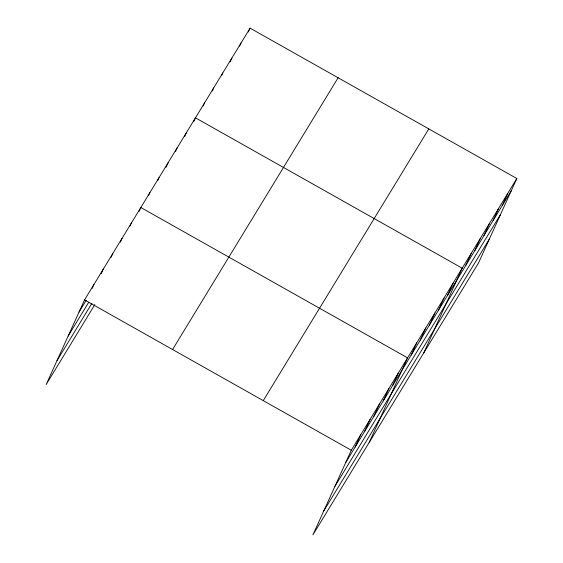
<?xml version="1.0" encoding="UTF-8"?>
<svg xmlns="http://www.w3.org/2000/svg" width="563" height="563" viewBox="0 0 563 563"><rect width="100%" height="100%" fill="white"/><g stroke="black" fill="none" stroke-linecap="round" stroke-linejoin="round"><path stroke-width="0.84" d="M516.827 178.506L351.291 450.252L312.922 534.85L478.451 263.104L516.827 178.506L250.078 28.15L84.549 299.896L46.173 384.494L94.858 304.562M92.198 288.312L93.93 284.498M101.227 273.681L103.303 269.1M110.953 257.516L112.684 253.702M120.334 242.118L122.065 238.304M130.06 225.953L131.446 222.906M139.096 211.322L140.827 207.501L407.577 357.857L369.201 442.455M148.548 195.607L149.934 192.56M157.654 180.667L159.033 177.612M166.064 167.246L168.14 162.665M175.515 151.538L177.246 147.717M184.622 136.591L186.353 132.777M193.721 121.643L195.452 117.829L462.202 268.185L423.826 352.776M203.173 105.935L204.559 102.881M212.279 90.988L213.666 87.934M221.731 75.28L222.765 72.986M230.14 61.86L231.872 58.045M239.592 46.152L240.978 43.098M248.353 31.964L250.078 28.15M355.133 447.064L360.672 434.854M364.514 431.666L370.053 419.456M373.895 416.268L379.434 404.058M383.276 400.87L388.815 388.66M392.657 385.472L398.196 373.262M411.138 355.126L416.676 342.916M420.244 340.179L425.783 327.969M429.351 325.231L434.889 313.021M438.457 310.283L443.996 298.073M447.557 295.343L453.095 283.133M465.77 265.447L471.308 253.237M474.869 250.5L480.408 238.29M483.976 235.552L489.514 223.342M493.082 220.612L498.621 208.401M502.182 205.664L507.72 193.454M79.01 312.106L86.153 300.375M68.172 335.998L88.722 302.268M57.011 360.609L91.846 303.408M172.574 349.517L338.11 77.764M263.266 400.638L428.802 128.892M345.752 462.462L511.288 190.716M334.922 486.355L500.451 214.602M323.753 510.965L489.289 239.212M84.549 299.896L351.291 450.252"/></g></svg>
